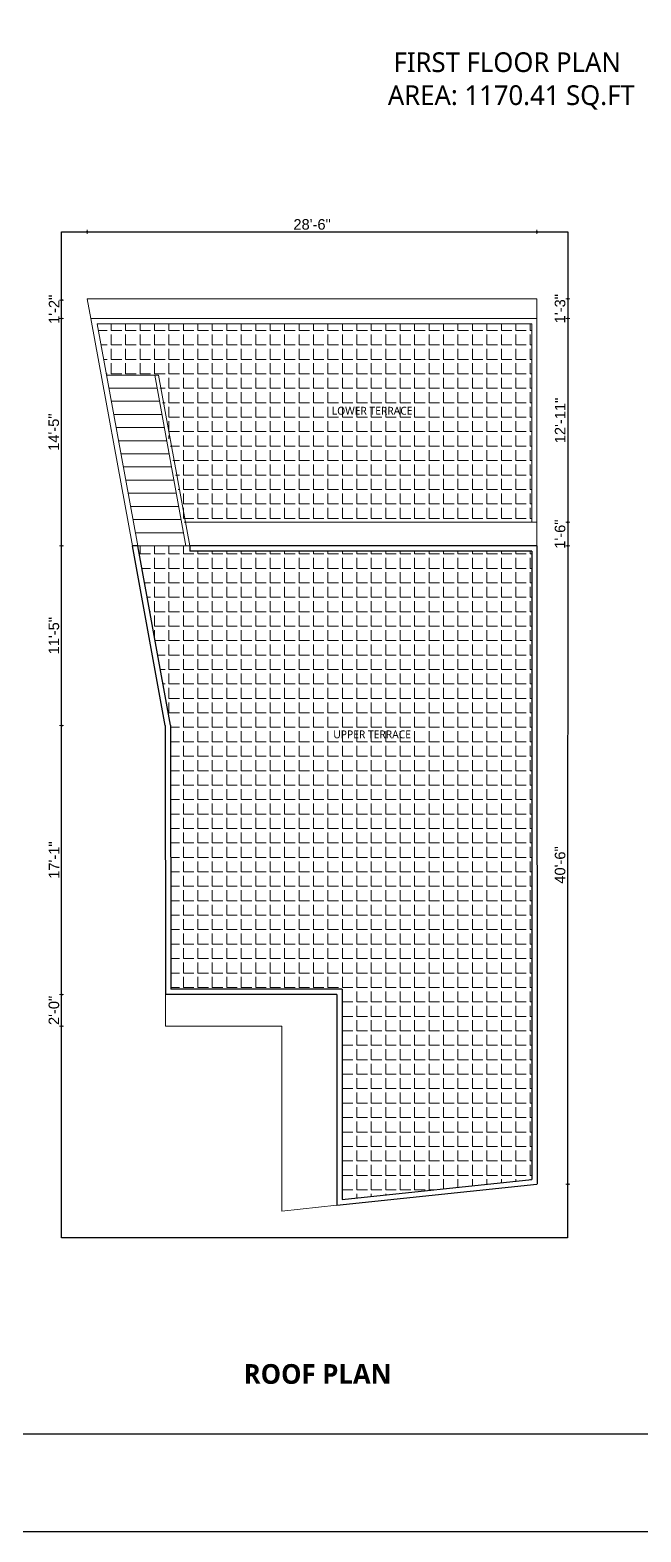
# Model space of a CAD drawing. Header units: inches. Extents: x -71 to 2682309, y -3332 to 801571.
# Drawn here: x 2670860 to 2671325, y 789849 to 790992 of the extents above; entities that cross this region are included whole.
import ezdxf

# ---------------------------------------------------------------- set-up
doc = ezdxf.new("R2010")
doc.units = ezdxf.units.IN
doc.header["$MEASUREMENT"] = 0
doc.header["$PDMODE"] = 99
for name, color, linetype, lineweight in [('BORDER', 5, 'Continuous', 60), ('DOOR-WIN RA', 3, 'Continuous', 20), ('ELE2 RA', 130, 'Continuous', 20), ('Hatch', 254, 'Continuous', 9), ('hatch EA', 253, 'Continuous', 5), ('stair EA', 132, 'Continuous', 5), ('Text', 7, 'Continuous', 20), ('WALL__HALF_NEW', 42, 'Continuous', 30)]:
    doc.layers.add(name, color=color, linetype=linetype, lineweight=lineweight)
doc.layers.add('lettring', color=7, linetype='Continuous')
doc.layers.add('text EA', color=7, linetype='Continuous')
doc.styles.add('DIM 8', font='arial.ttf', dxfattribs={"height": 8})
doc.styles.add('MtXpl_Trebuchet_MS', font='trebuc.ttf')
doc.styles.add('MtXpl_Trebuchet_MS_1', font='trebucbd.ttf')
doc.styles.get("Standard").update_dxf_attribs({"font": 'arial.ttf'})
doc.dimstyles.new('Copy of DIM 8', dxfattribs={"dimtxt": 8, "dimasz": 1, "dimexe": 6, "dimexo": 18, "dimgap": 1.6875, "dimtad": 1, "dimdec": 0, "dimzin": 3, "dimdsep": 46, "dimlunit": 4, "dimtxsty": 'DIM 8', "dimblk": 'dot 2', "dimcen": 0.09375, "dimse1": 1, "dimse2": 1, "dimclrd": 1, "dimclre": 1, "dimclrt": 256, "dimadec": 0, "dimazin": 0, "dimtfac": 0.75, "dimtdec": 0, "dimtix": 1, "dimtmove": 1, "dimatfit": 3, "dimldrblk": 'DOT', "dimfxl": 1, "dimtolj": 1, "dimtzin": 0, "dimlwd": 9, "dimlwe": 9, "dimarcsym": 0})

# ---------------------------------------------------------------- blocks, each defined once
blk = doc.blocks.new('dot1')
at = {"layer": 'Hatch'}
h = blk.add_hatch(color=256, dxfattribs=at)
edge = h.paths.add_edge_path()
edge.add_arc((0, 0), 1, 0, 360)
for p, q in [((3, 0), (-3, 0)), ((0, 3), (0, -3))]:
    blk.add_line(p, q, dxfattribs=at)
blk.add_circle((0, 0), 1, dxfattribs=at)
blk = doc.blocks.new('dot 2')
at = {"layer": 'Hatch', "xscale": 0.5, "yscale": 0.5, "zscale": 0.5}
blk.add_blockref('dot1', (0, 0), dxfattribs=at)
blk = doc.blocks.new('*D1930')
at = {"layer": 'Defpoints', "color": 0, "transparency": 16777216}
for p in [(2670903.5, 790786.5), (2670883.8, 790772.5), (2670906.2, 790772.5)]:
    blk.add_point(p, dxfattribs=at)
at = {"layer": 'lettring', "color": 1, "lineweight": 9, "transparency": 16777216}
for p, q in [((2670883.8, 790787.5), (2670883.8, 790788.5)), ((2670883.8, 790786.5), (2670883.8, 790772.5)), ((2670883.8, 790771.5), (2670883.8, 790770.5))]:
    blk.add_line(p, q, dxfattribs=at)
for p, rotation in [((2670883.8, 790786.5), 270), ((2670883.8, 790772.5), 90)]:
    blk.add_blockref('dot 2', p, dxfattribs=dict(at, rotation=rotation))
at = {"layer": 'lettring', "transparency": 16777216, "insert": (2670878.1, 790779.5), "char_height": 8, "attachment_point": 5, "rotation": 90, "style": 'DIM 8'}
blk.add_mtext('\\A1;1\'-2"', dxfattribs=at)
blk = doc.blocks.new('_Dot')
at = {"color": 0, "linetype": 'ByBlock', "lineweight": -2}
blk.add_line((-0.5, 0), (-1, 0), dxfattribs=at)
at = {"color": 0, "linetype": 'ByBlock', "const_width": 0.5}
blk.add_lwpolyline([(-0.25, 0, 1), (0.25, 0, 1)], format="xyb", close=True, dxfattribs=at)
blk = doc.blocks.new('*D1931')
at = {"layer": 'Defpoints', "color": 0, "transparency": 16777216}
for p in [(2670906.2, 790772.5), (2670883.7, 790599.5), (2670937.8, 790599.5)]:
    blk.add_point(p, dxfattribs=at)
at = {"layer": 'lettring', "color": 1, "lineweight": 9, "transparency": 16777216}
blk.add_line((2670883.7, 790771.5), (2670883.7, 790600.5), dxfattribs=at)
for p, rotation in [((2670883.7, 790772.5), 90), ((2670883.7, 790599.5), 270)]:
    blk.add_blockref('dot 2', p, dxfattribs=dict(at, rotation=rotation))
at = {"layer": 'lettring', "transparency": 16777216, "insert": (2670877.9, 790686), "char_height": 8, "attachment_point": 5, "rotation": 90, "style": 'DIM 8'}
blk.add_mtext('\\A1;14\'-5"', dxfattribs=at)
blk = doc.blocks.new('*D1932')
at = {"layer": 'Defpoints', "color": 0, "transparency": 16777216}
for p in [(2670937.8, 790599.5), (2670883.8, 790462.7), (2670962.7, 790462.7)]:
    blk.add_point(p, dxfattribs=at)
at = {"layer": 'lettring', "color": 1, "lineweight": 9, "transparency": 16777216}
blk.add_line((2670883.8, 790598.5), (2670883.8, 790463.7), dxfattribs=at)
for p, rotation in [((2670883.8, 790599.5), 90), ((2670883.8, 790462.7), 270)]:
    blk.add_blockref('dot 2', p, dxfattribs=dict(at, rotation=rotation))
at = {"layer": 'lettring', "transparency": 16777216, "insert": (2670878, 790531.1), "char_height": 8, "attachment_point": 5, "rotation": 90, "style": 'DIM 8'}
blk.add_mtext('\\A1;11\'-5"', dxfattribs=at)
blk = doc.blocks.new('*D1933')
at = {"layer": 'Defpoints', "color": 0, "transparency": 16777216}
for p in [(2670962.7, 790462.7), (2670883.8, 790257.9), (2670962.9, 790257.9)]:
    blk.add_point(p, dxfattribs=at)
at = {"layer": 'lettring', "color": 1, "lineweight": 9, "transparency": 16777216}
blk.add_line((2670883.8, 790461.7), (2670883.8, 790258.9), dxfattribs=at)
for p, rotation in [((2670883.8, 790462.7), 90), ((2670883.8, 790257.9), 270)]:
    blk.add_blockref('dot 2', p, dxfattribs=dict(at, rotation=rotation))
at = {"layer": 'lettring', "transparency": 16777216, "insert": (2670878.1, 790360.3), "char_height": 8, "attachment_point": 5, "rotation": 90, "style": 'DIM 8'}
blk.add_mtext('\\A1;17\'-1"', dxfattribs=at)
blk = doc.blocks.new('*D1934')
at = {"layer": 'Defpoints', "color": 0, "transparency": 16777216}
for p in [(2670962.9, 790257.9), (2670883.8, 790233.9), (2670962.9, 790233.9)]:
    blk.add_point(p, dxfattribs=at)
at = {"layer": 'lettring', "color": 1, "lineweight": 9, "transparency": 16777216}
for p, q in [((2670883.8, 790258.9), (2670883.8, 790259.9)), ((2670883.8, 790257.9), (2670883.8, 790233.9)), ((2670883.8, 790232.9), (2670883.8, 790231.9))]:
    blk.add_line(p, q, dxfattribs=at)
for p, rotation in [((2670883.8, 790257.9), 270), ((2670883.8, 790233.9), 90)]:
    blk.add_blockref('dot 2', p, dxfattribs=dict(at, rotation=rotation))
at = {"layer": 'lettring', "transparency": 16777216, "insert": (2670878, 790245.9), "char_height": 8, "attachment_point": 5, "rotation": 90, "style": 'DIM 8'}
blk.add_mtext('\\A1;2\'-0"', dxfattribs=at)
blk = doc.blocks.new('*D1936')
at = {"layer": 'Defpoints', "color": 0, "transparency": 16777216}
for p in [(2671245.7, 790787.5), (2671245.7, 790772.5), (2671269.1, 790772.5)]:
    blk.add_point(p, dxfattribs=at)
at = {"layer": 'lettring', "color": 1, "lineweight": 9, "transparency": 16777216}
for p, q in [((2671269.1, 790788.5), (2671269.1, 790789.5)), ((2671269.1, 790787.5), (2671269.1, 790772.5)), ((2671269.1, 790771.5), (2671269.1, 790770.5))]:
    blk.add_line(p, q, dxfattribs=at)
for p, rotation in [((2671269.1, 790787.5), 270), ((2671269.1, 790772.5), 90)]:
    blk.add_blockref('dot 2', p, dxfattribs=dict(at, rotation=rotation))
at = {"layer": 'lettring', "transparency": 16777216, "insert": (2671263.3, 790780), "char_height": 8, "attachment_point": 5, "rotation": 90, "style": 'DIM 8'}
blk.add_mtext('\\A1;1\'-3"', dxfattribs=at)
blk = doc.blocks.new('*D1937')
at = {"layer": 'Defpoints', "color": 0, "transparency": 16777216}
for p in [(2671245.7, 790772.5), (2671245.7, 790617.4), (2671269.1, 790617.4)]:
    blk.add_point(p, dxfattribs=at)
at = {"layer": 'lettring', "color": 1, "lineweight": 9, "transparency": 16777216}
blk.add_line((2671269.1, 790771.5), (2671269.1, 790618.4), dxfattribs=at)
for p, rotation in [((2671269.1, 790772.5), 90), ((2671269.1, 790617.4), 270)]:
    blk.add_blockref('dot 2', p, dxfattribs=dict(at, rotation=rotation))
at = {"layer": 'lettring', "transparency": 16777216, "insert": (2671263.3, 790694.9), "char_height": 8, "attachment_point": 5, "rotation": 90, "style": 'DIM 8'}
blk.add_mtext('\\A1;12\'-11"', dxfattribs=at)
blk = doc.blocks.new('*D1938')
at = {"layer": 'Defpoints', "color": 0, "transparency": 16777216}
for p in [(2671245.7, 790617.4), (2671245.7, 790599.5), (2671269.1, 790599.5)]:
    blk.add_point(p, dxfattribs=at)
at = {"layer": 'lettring', "color": 1, "lineweight": 9, "transparency": 16777216}
for p, q in [((2671269.1, 790618.4), (2671269.1, 790619.4)), ((2671269.1, 790617.4), (2671269.1, 790599.5)), ((2671269.1, 790598.5), (2671269.1, 790597.5))]:
    blk.add_line(p, q, dxfattribs=at)
for p, rotation in [((2671269.1, 790617.4), 270), ((2671269.1, 790599.5), 90)]:
    blk.add_blockref('dot 2', p, dxfattribs=dict(at, rotation=rotation))
at = {"layer": 'lettring', "transparency": 16777216, "insert": (2671263.3, 790608.4), "char_height": 8, "attachment_point": 5, "rotation": 90, "style": 'DIM 8'}
blk.add_mtext('\\A1;1\'-6"', dxfattribs=at)
blk = doc.blocks.new('*D1939')
at = {"layer": 'Defpoints', "color": 0, "transparency": 16777216}
for p in [(2671245.7, 790599.5), (2671245.9, 790113.6), (2671269.1, 790113.6)]:
    blk.add_point(p, dxfattribs=at)
at = {"layer": 'lettring', "color": 1, "lineweight": 9, "transparency": 16777216}
blk.add_line((2671269.1, 790598.5), (2671269.1, 790114.6), dxfattribs=at)
for p, rotation in [((2671269.1, 790599.5), 90), ((2671269.1, 790113.6), 270)]:
    blk.add_blockref('dot 2', p, dxfattribs=dict(at, rotation=rotation))
at = {"layer": 'lettring', "transparency": 16777216, "insert": (2671263.3, 790356.6), "char_height": 8, "attachment_point": 5, "rotation": 90, "style": 'DIM 8'}
blk.add_mtext('\\A1;40\'-6"', dxfattribs=at)

msp = doc.modelspace()

# ---------------------------------------------------------------- hatches: boundary and pattern name
at = {"layer": 'hatch EA', "transparency": 33554585}
h = msp.add_hatch(dxfattribs=at)
h.set_pattern_fill('ANGLE', color=256, scale=40)
h.set_pattern_definition([(0, (-3574.444, -1016.605), (0, 11), [8, -3]), (90, (-3574.444, -1016.605), (-11, 7e-16), [8, -3])])
h.paths.add_polyline_path([(2671241.7, 790768.5), (2670911, 790768.5), (2670918.1, 790729.5), (2670956.7, 790729.5), (2670977.1, 790617.5), (2670991.4, 790617.5), (2671087.4, 790617.5), (2671087.4, 790617.5), (2671097.4, 790617.5), (2671097.4, 790617.5), (2671111.4, 790617.5), (2671135.6, 790617.5), (2671207.6, 790617.4), (2671231.7, 790617.4), (2671241.7, 790617.4)])
h = msp.add_hatch(dxfattribs=at)
h.set_pattern_fill('ANGLE', color=256, scale=40)
h.set_pattern_definition([(0, (-3574.446, -1010.641), (0, 11), [8, -3]), (90, (-3574.446, -1010.641), (-11, 7e-16), [8, -3])])
h.paths.add_polyline_path([(2670941.9, 790599.5), (2670940.8, 790599.5), (2670973.7, 790599.5), (2670978.5, 790599.5), (2670981.5, 790599.5), (2670981.5, 790595.5), (2671241.7, 790595.4), (2671241.9, 790117.2), (2671097.4, 790102.1), (2671097.4, 790262), (2670967, 790262), (2670966.8, 790462.7)])

# ---------------------------------------------------------------- linework, layer by layer
at = {"layer": 'BORDER', "lineweight": 30}
msp.add_lwpolyline([(2673179, 792014.4), (2671642.9, 792014.4), (2670202.4, 792014.4), (2670202.4, 790966), (2670202.4, 789923.7), (2671642.9, 789923.7), (2673179, 789923.7)], dxfattribs=at)
at = {"layer": 'Defpoints'}
for points in [[(2670073.9, 792089.2), (2673241.9, 792089.2), (2673241.9, 789849), (2670073.9, 789849)], [(2671268.9, 790072.7), (2670883.7, 790072.7), (2670883.8, 790838.4), (2671269.1, 790838.4)]]:
    msp.add_lwpolyline(points, close=True, dxfattribs=at)
at = {"layer": 'DOOR-WIN RA'}
for p, q in [((2671245.7, 790617.4), (2670977.1, 790617.5)), ((2671245.7, 790617.4), (2671245.7, 790599.5)), ((2670962.9, 790257.9), (2670962.9, 790233.9)), ((2671051.4, 790233.9), (2670962.9, 790233.9)), ((2671051.4, 790233.9), (2671051.4, 790093.1)), ((2671093.4, 790097.6), (2671051.4, 790093.1))]:
    msp.add_line(p, q, dxfattribs=at)
at = {"layer": 'ELE2 RA'}
for p, q in [((2670903.3, 790787.5), (2671245.7, 790787.5)), ((2670906.2, 790772.5), (2670903.3, 790787.5)), ((2671245.7, 790772.5), (2671245.7, 790787.5)), ((2670937.8, 790599.5), (2670906.2, 790772.5)), ((2670906.2, 790772.5), (2671245.7, 790772.5)), ((2670941.9, 790599.5), (2670911, 790768.5)), ((2670911, 790768.5), (2671241.7, 790768.5)), ((2671241.7, 790617.4), (2671241.7, 790768.5)), ((2671245.7, 790617.4), (2671245.7, 790772.5))]:
    msp.add_line(p, q, dxfattribs=at)
at = {"layer": 'stair EA'}
for p, q in [((2670918.1, 790729.5), (2670957.7, 790729.5)), ((2670978.5, 790599.5), (2670954.7, 790729.5)), ((2670981.5, 790599.5), (2670957.7, 790729.5)), ((2670919.9, 790719.5), (2670956.5, 790719.5)), ((2670921.8, 790709.5), (2670958.3, 790709.5)), ((2670923.6, 790699.5), (2670960.2, 790699.5)), ((2670925.4, 790689.5), (2670962, 790689.5)), ((2670927.2, 790679.5), (2670963.8, 790679.5)), ((2670929.1, 790669.5), (2670965.7, 790669.5)), ((2670930.9, 790659.5), (2670967.5, 790659.5)), ((2670932.7, 790649.5), (2670969.3, 790649.5)), ((2670934.5, 790639.5), (2670971.1, 790639.5)), ((2670936.4, 790629.5), (2670973, 790629.5)), ((2670938.2, 790619.5), (2670974.8, 790619.5)), ((2670940, 790609.5), (2670976.6, 790609.5)), ((2670937.8, 790599.5), (2670982.4, 790599.5))]:
    msp.add_line(p, q, dxfattribs=at)
at = {"layer": 'WALL__HALF_NEW'}
for p, q in [((2670941.9, 790599.5), (2670937.8, 790599.5)), ((2670962.7, 790462.7), (2670937.8, 790599.5)), ((2670966.8, 790463), (2670941.9, 790599.5)), ((2671245.7, 790599.4), (2670981.5, 790599.5)), ((2670981.5, 790599.5), (2670981.5, 790595.5)), ((2671241.7, 790595.4), (2670981.5, 790595.5)), ((2671241.7, 790595.4), (2671241.9, 790117.2)), ((2671245.7, 790599.4), (2671245.9, 790113.6)), ((2670962.7, 790462.7), (2670962.9, 790257.9)), ((2670966.8, 790463), (2670967, 790262)), ((2671093.4, 790257.9), (2670962.9, 790257.9)), ((2671097.4, 790262), (2670967, 790262)), ((2671093.4, 790257.9), (2671093.4, 790097.6)), ((2671097.4, 790262), (2671097.4, 790102.1)), ((2671097.4, 790102.1), (2671241.9, 790117.2)), ((2671093.4, 790097.6), (2671245.7, 790113.6))]:
    msp.add_line(p, q, dxfattribs=at)

# ---------------------------------------------------------------- texts
at = {"layer": 'Text'}
for s, style, p in [('FIRST FLOOR PLAN', 'MtXpl_Trebuchet_MS_1', (2671136.5, 790960.1)), (' AREA: 1170.41 SQ.FT', 'MtXpl_Trebuchet_MS', (2671127.1, 790935))]:
    msp.add_text(s, height=15, dxfattribs=dict(at, style=style)).set_placement(p)
at = {"layer": 'Text', "insert": (2671078.7, 789969.1), "char_height": 15, "width": 319.193, "attachment_point": 5}
msp.add_mtext('{\\fTrebuchet MS|b1|i0|c0|p34;ROOF PLAN}', dxfattribs=at)
at = {"layer": 'text EA', "char_height": 6, "width": 84.336, "attachment_point": 2}
for s, insert in [('{\\fTrebuchet MS|b0|i0|c0|p34;LOWER TERRACE}', (2671120.2, 790705.3)), ('{\\fTrebuchet MS|b0|i0|c0|p34;UPPER TERRACE}', (2671120.2, 790459))]:
    msp.add_mtext(s, dxfattribs=dict(at, insert=insert))

# ---------------------------------------------------------------- dimensions: what is measured, and where the dimension line sits
at = {"layer": 'lettring'}
msp.add_linear_dim(base=(2671245.7, 790838.4), p1=(2670903.3, 790787.5), p2=(2671245.7, 790787.5), dimstyle='Copy of DIM 8', dxfattribs=at).render()
for base, p1, p2, picture, middle in [((2670883.8, 790772.5), (2670903.5, 790786.5), (2670906.2, 790772.5), '*D1930', (2670878.1, 790779.5)), ((2671269.1, 790772.5), (2671245.7, 790787.5), (2671245.7, 790772.5), '*D1936', (2671263.3, 790780)), ((2670883.7, 790599.5), (2670906.2, 790772.5), (2670937.8, 790599.5), '*D1931', (2670877.9, 790686)), ((2671269.1, 790617.4), (2671245.7, 790772.5), (2671245.7, 790617.4), '*D1937', (2671263.3, 790694.9)), ((2671269.1, 790599.5), (2671245.7, 790617.4), (2671245.7, 790599.5), '*D1938', (2671263.3, 790608.4)), ((2670883.8, 790462.7), (2670937.8, 790599.5), (2670962.7, 790462.7), '*D1932', (2670878, 790531.1)), ((2671269.1, 790113.6), (2671245.7, 790599.5), (2671245.9, 790113.6), '*D1939', (2671263.3, 790356.6)), ((2670883.8, 790257.9), (2670962.7, 790462.7), (2670962.9, 790257.9), '*D1933', (2670878.1, 790360.3)), ((2670883.8, 790233.9), (2670962.9, 790257.9), (2670962.9, 790233.9), '*D1934', (2670878, 790245.9))]:
    dim = msp.add_linear_dim(base=base, p1=p1, p2=p2, angle=90, dimstyle='Copy of DIM 8', dxfattribs=at)
    dim.commit()
    dim.dimension.update_dxf_attribs({"geometry": picture, "text_midpoint": middle})

doc.saveas('drawing.dxf')
